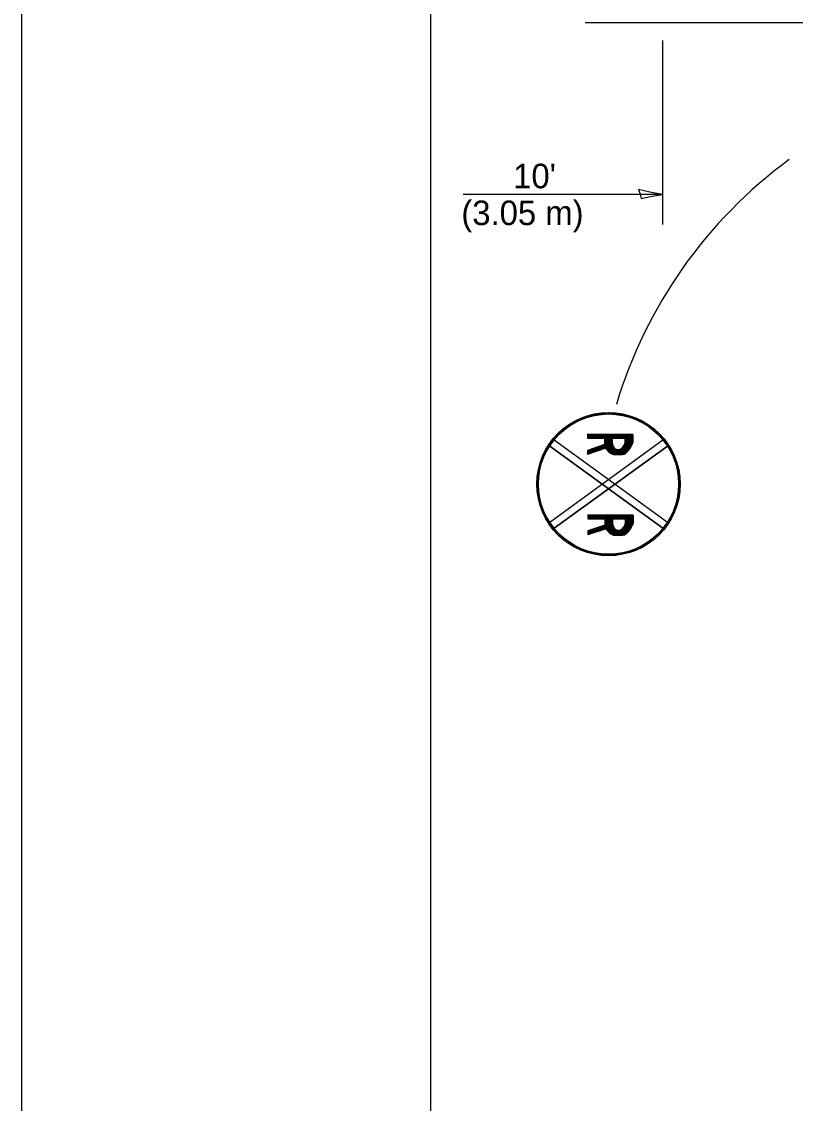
# Model space of a CAD drawing. Extents: x 100068 to 100255, y 99000 to 99022.
# Drawn here: x 100221 to 100224.78, y 99011.12 to 99016.41 of the extents above; entities that cross this region are included whole.
import ezdxf

# ---------------------------------------------------------------- set-up
doc = ezdxf.new("R2010")
doc.units = 0
for name, color, linetype in [('Design_PR_PMK Solid Line', 7, 'Continuous'), ('Design_PR_Roadway Dimensions', 7, 'Continuous'), ('Design_PR_Roadway Items', 7, 'Continuous'), ('Sheets_50 Reference Boundary', 7, 'Continuous'), ('Sheets_General Details', 7, 'Continuous'), ('Sheets_Printer Plotting Border', 7, 'Continuous')]:
    doc.layers.add(name, color=color, linetype=linetype)

msp = doc.modelspace()

# ---------------------------------------------------------------- linework, layer by layer
at = {"layer": 'Design_PR_PMK Solid Line'}
msp.add_line((100223.755, 99016.4065), (100228.1542, 99016.4065), dxfattribs=at)
at = {"layer": 'Design_PR_Roadway Dimensions'}
for p, q in [((100224.1331, 99016.3188), (100224.1331, 99015.4183)), ((100224.1331, 99015.5659), (100223.1579, 99015.5659))]:
    msp.add_line(p, q, dxfattribs=at)
msp.add_lwpolyline([(100224.0143, 99015.5907), (100224.024, 99015.5679), (100224.0277, 99015.546), (100224.0737, 99015.5556), (100224.1331, 99015.5659), (100224.0697, 99015.5774)], close=True, dxfattribs=at)
msp.add_arc((100226.1172, 99013.8761), 2.3077, 126.3048, 163.294, dxfattribs=at)
at = {"layer": 'Design_PR_Roadway Items'}
for p, q in [((100223.581, 99013.9641), (100224.1346, 99014.3663)), ((100223.6028, 99014.3663), (100224.1563, 99013.9641)), ((100223.766, 99014.3943), (100223.766, 99014.3943)), ((100223.9869, 99014.3932), (100223.766, 99014.3943)), ((100223.766, 99014.3943), (100223.766, 99014.3745)), ((100223.9869, 99014.3922), (100223.766, 99014.3932)), ((100223.9869, 99014.3905), (100223.766, 99014.3916)), ((100223.9868, 99014.389), (100223.766, 99014.3901)), ((100223.9868, 99014.3874), (100223.766, 99014.3885)), ((100223.9868, 99014.3858), (100223.766, 99014.3869)), ((100223.9868, 99014.3842), (100223.766, 99014.3853)), ((100223.9868, 99014.3826), (100223.766, 99014.3837)), ((100223.9868, 99014.381), (100223.766, 99014.3821)), ((100223.9867, 99014.3794), (100223.766, 99014.3805)), ((100223.9867, 99014.3779), (100223.766, 99014.3789)), ((100223.9867, 99014.3762), (100223.766, 99014.3774)), ((100223.9867, 99014.3747), (100223.766, 99014.3758)), ((100223.766, 99014.3745), (100223.8491, 99014.3745)), ((100223.8491, 99014.3745), (100223.8491, 99014.3432)), ((100223.8503, 99014.3754), (100223.8503, 99014.3272)), ((100223.8519, 99014.3754), (100223.8519, 99014.3272)), ((100223.8535, 99014.3754), (100223.8535, 99014.3272)), ((100223.8551, 99014.3754), (100223.8551, 99014.3272)), ((100223.8566, 99014.3754), (100223.8566, 99014.3282)), ((100223.8582, 99014.3754), (100223.8582, 99014.3293)), ((100223.8599, 99014.3754), (100223.8599, 99014.3304)), ((100223.8614, 99014.3754), (100223.8614, 99014.3316)), ((100223.863, 99014.375), (100223.863, 99014.3334)), ((100223.8646, 99014.3754), (100223.8646, 99014.3512)), ((100223.8662, 99014.3754), (100223.8662, 99014.351)), ((100223.8678, 99014.3754), (100223.8678, 99014.3516)), ((100223.8693, 99014.3754), (100223.8693, 99014.3515)), ((100223.8693, 99014.3754), (100223.8693, 99014.3516)), ((100223.8709, 99014.375), (100223.8709, 99014.3513)), ((100223.8726, 99014.3752), (100223.8726, 99014.3513)), ((100223.8741, 99014.3754), (100223.8741, 99014.3517)), ((100223.8757, 99014.3754), (100223.8757, 99014.3519)), ((100223.8773, 99014.375), (100223.8773, 99014.3529)), ((100223.8789, 99014.3752), (100223.8789, 99014.3529)), ((100223.8805, 99014.3749), (100223.8805, 99014.3529)), ((100223.8821, 99014.3749), (100223.8821, 99014.3529)), ((100223.8836, 99014.3749), (100223.8836, 99014.3529)), ((100223.8852, 99014.3744), (100223.8852, 99014.3529)), ((100223.8863, 99014.3735), (100223.8863, 99014.3529)), ((100223.9496, 99014.3729), (100223.8863, 99014.3735)), ((100223.9496, 99014.354), (100223.9496, 99014.3738)), ((100223.9508, 99014.3541), (100223.9508, 99014.3739)), ((100223.9522, 99014.3744), (100223.9522, 99014.3501)), ((100223.9541, 99014.3744), (100223.9541, 99014.3501)), ((100223.9556, 99014.3744), (100223.9556, 99014.3501)), ((100223.9574, 99014.3744), (100223.9574, 99014.3501)), ((100223.959, 99014.3744), (100223.959, 99014.3501)), ((100223.9604, 99014.3744), (100223.9604, 99014.3501)), ((100223.9621, 99014.3744), (100223.9621, 99014.3501)), ((100223.9637, 99014.3744), (100223.9637, 99014.3501)), ((100223.9652, 99014.3744), (100223.9652, 99014.3501)), ((100223.9668, 99014.3744), (100223.9668, 99014.3501)), ((100223.9684, 99014.3744), (100223.9684, 99014.3501)), ((100223.9699, 99014.3744), (100223.9699, 99014.3491)), ((100223.9715, 99014.3745), (100223.9715, 99014.3425)), ((100223.9731, 99014.3744), (100223.9731, 99014.3381)), ((100223.9747, 99014.3744), (100223.9747, 99014.3411)), ((100223.9763, 99014.3745), (100223.9763, 99014.345)), ((100223.9779, 99014.3743), (100223.9779, 99014.3491)), ((100223.9794, 99014.3745), (100223.9794, 99014.3501)), ((100223.981, 99014.3743), (100223.981, 99014.3501)), ((100223.9826, 99014.3744), (100223.9826, 99014.3536)), ((100223.9842, 99014.3743), (100223.9842, 99014.3536)), ((100223.9858, 99014.3745), (100223.9858, 99014.3536)), ((100223.9869, 99014.3932), (100223.9869, 99014.3525)), ((100223.581, 99014.3364), (100224.1346, 99013.9342)), ((100223.6028, 99013.9342), (100224.1563, 99014.3364)), ((100223.8491, 99014.3432), (100223.7659, 99014.315)), ((100223.855, 99014.3265), (100223.7659, 99014.2963)), ((100223.8552, 99014.3256), (100223.7659, 99014.2953)), ((100223.7659, 99014.315), (100223.7659, 99014.2953)), ((100223.8499, 99014.3423), (100223.7663, 99014.314)), ((100223.8499, 99014.3406), (100223.7668, 99014.3125)), ((100223.8504, 99014.3392), (100223.7673, 99014.311)), ((100223.8499, 99014.3373), (100223.7678, 99014.3095)), ((100223.8498, 99014.3356), (100223.7683, 99014.308)), ((100223.8499, 99014.3339), (100223.7688, 99014.3065)), ((100223.85, 99014.3323), (100223.7694, 99014.305)), ((100223.8499, 99014.3306), (100223.7698, 99014.3035)), ((100223.8501, 99014.329), (100223.7703, 99014.302)), ((100223.8502, 99014.3273), (100223.7708, 99014.3005)), ((100223.8545, 99014.3274), (100223.7714, 99014.2993)), ((100223.8646, 99014.3439), (100223.8646, 99014.3334)), ((100223.8662, 99014.3396), (100223.8662, 99014.3292)), ((100223.8678, 99014.3325), (100223.8678, 99014.3272)), ((100223.8693, 99014.328), (100223.8693, 99014.3267)), ((100223.8709, 99014.3251), (100223.8709, 99014.3237)), ((100223.767, 99014.3117), (100223.767, 99014.2967)), ((100223.7681, 99014.3085), (100223.7681, 99014.297)), ((100223.7691, 99014.3056), (100223.7691, 99014.2974)), ((100223.7701, 99014.3025), (100223.7701, 99014.2977)), ((100223.7712, 99014.2991), (100223.7712, 99014.2981)), ((100223.8923, 99014.2952), (100223.9185, 99014.2945)), ((100223.8924, 99014.2979), (100223.9055, 99014.2975)), ((100223.8924, 99014.2963), (100223.9185, 99014.2956)), ((100223.8925, 99014.301), (100223.8948, 99014.301)), ((100223.8925, 99014.2994), (100223.899, 99014.2993)), ((100223.9185, 99014.2956), (100223.922, 99014.2955)), ((100223.9185, 99014.2945), (100223.922, 99014.2945)), ((100223.922, 99014.2971), (100223.9316, 99014.2968)), ((100223.922, 99014.2955), (100223.9316, 99014.2953)), ((100223.922, 99014.2945), (100223.9316, 99014.2942)), ((100223.8891, 99014.1502), (100223.8891, 99014.1502)), ((100223.9885, 99013.9988), (100223.7676, 99013.9999)), ((100223.7676, 99013.9999), (100223.7676, 99013.9801)), ((100223.9532, 99013.9974), (100223.7676, 99013.9983)), ((100223.9532, 99013.9958), (100223.7676, 99013.9967)), ((100223.9532, 99013.9942), (100223.7676, 99013.9951)), ((100223.9535, 99013.9988), (100223.9535, 99013.9592)), ((100223.9551, 99013.9988), (100223.9551, 99013.9587)), ((100223.9567, 99013.9988), (100223.9567, 99013.9584)), ((100223.9583, 99013.9988), (100223.9583, 99013.9579)), ((100223.9599, 99013.9988), (100223.9599, 99013.9573)), ((100223.9615, 99013.9988), (100223.9615, 99013.9571)), ((100223.9631, 99013.9988), (100223.9631, 99013.9558)), ((100223.9647, 99013.9988), (100223.9647, 99013.9558)), ((100223.9662, 99013.9988), (100223.9662, 99013.9558)), ((100223.9678, 99013.9988), (100223.9678, 99013.9558)), ((100223.9694, 99013.9988), (100223.9694, 99013.955)), ((100223.971, 99013.9988), (100223.971, 99013.9542)), ((100223.9726, 99013.9988), (100223.9726, 99013.9538)), ((100223.9742, 99013.9988), (100223.9742, 99013.9558)), ((100223.9758, 99013.9988), (100223.9758, 99013.9558)), ((100223.9774, 99013.9988), (100223.9774, 99013.9558)), ((100223.9789, 99013.9988), (100223.9789, 99013.9558)), ((100223.9805, 99013.9988), (100223.9805, 99013.9558)), ((100223.9821, 99013.9988), (100223.9821, 99013.9558)), ((100223.9837, 99013.9988), (100223.9837, 99013.9591)), ((100223.9853, 99013.9988), (100223.9853, 99013.9591)), ((100223.9869, 99013.9988), (100223.9869, 99013.9591)), ((100223.9879, 99013.9988), (100223.9879, 99013.9591)), ((100223.9885, 99013.9988), (100223.9885, 99013.9581)), ((100223.8504, 99013.9496), (100223.7675, 99013.9215)), ((100223.8507, 99013.9488), (100223.7675, 99013.9206)), ((100223.9532, 99013.9926), (100223.7676, 99013.9935)), ((100223.9532, 99013.991), (100223.7676, 99013.992)), ((100223.9532, 99013.9894), (100223.7676, 99013.9904)), ((100223.9532, 99013.9879), (100223.7676, 99013.9888)), ((100223.9532, 99013.9863), (100223.7676, 99013.9872)), ((100223.9532, 99013.9847), (100223.7676, 99013.9856)), ((100223.9532, 99013.9831), (100223.7676, 99013.984)), ((100223.9532, 99013.9815), (100223.7676, 99013.9824)), ((100223.7676, 99013.9801), (100223.8507, 99013.9801)), ((100223.9533, 99013.98), (100223.7678, 99013.981)), ((100223.8511, 99013.9478), (100223.7678, 99013.9196)), ((100223.8516, 99013.9463), (100223.7684, 99013.9181)), ((100223.852, 99013.9448), (100223.7689, 99013.9166)), ((100223.8526, 99013.9432), (100223.7694, 99013.9151)), ((100223.8531, 99013.9418), (100223.7699, 99013.9136)), ((100223.8507, 99013.9801), (100223.8507, 99013.9488)), ((100223.852, 99013.9799), (100223.852, 99013.9453)), ((100223.8536, 99013.9799), (100223.8536, 99013.9404)), ((100223.8551, 99013.9799), (100223.8551, 99013.9358)), ((100223.8567, 99013.9799), (100223.8567, 99013.9328)), ((100223.8583, 99013.9799), (100223.8583, 99013.9328)), ((100223.8599, 99013.9799), (100223.8599, 99013.9349)), ((100223.8615, 99013.9799), (100223.8615, 99013.9365)), ((100223.8631, 99013.9799), (100223.8631, 99013.9379)), ((100223.8646, 99013.9799), (100223.8646, 99013.9389)), ((100223.8663, 99013.9799), (100223.8663, 99013.9388)), ((100223.8678, 99013.9799), (100223.8678, 99013.9362)), ((100223.8694, 99013.9799), (100223.8694, 99013.9328)), ((100223.871, 99013.9799), (100223.871, 99013.9328)), ((100223.8726, 99013.9799), (100223.8726, 99013.9328)), ((100223.8742, 99013.9799), (100223.8742, 99013.957)), ((100223.8742, 99013.9464), (100223.8742, 99013.9328)), ((100223.8758, 99013.9799), (100223.8758, 99013.9572)), ((100223.8773, 99013.9799), (100223.8773, 99013.9573)), ((100223.879, 99013.9795), (100223.879, 99013.9577)), ((100223.8808, 99013.9795), (100223.8808, 99013.9577)), ((100223.8825, 99013.9795), (100223.8825, 99013.9577)), ((100223.8844, 99013.9791), (100223.8844, 99013.9584)), ((100223.8858, 99013.9791), (100223.8858, 99013.9584)), ((100223.8869, 99013.9791), (100223.8869, 99013.9584)), ((100223.8879, 99013.9791), (100223.8879, 99013.9584)), ((100223.9512, 99013.9785), (100223.8879, 99013.9791)), ((100223.9512, 99013.9596), (100223.9512, 99013.9794)), ((100223.9522, 99013.9596), (100223.9522, 99013.9794)), ((100223.8566, 99013.9321), (100223.7675, 99013.9019)), ((100223.7675, 99013.9215), (100223.7675, 99013.9019)), ((100223.7686, 99013.9177), (100223.7686, 99013.9023)), ((100223.7701, 99013.9123), (100223.7701, 99013.9028)), ((100223.8536, 99013.9402), (100223.7704, 99013.9121)), ((100223.8541, 99013.9388), (100223.771, 99013.9106)), ((100223.8546, 99013.9372), (100223.7715, 99013.9091)), ((100223.7718, 99013.9077), (100223.7718, 99013.9033)), ((100223.8551, 99013.9358), (100223.772, 99013.9076)), ((100223.8557, 99013.9342), (100223.7725, 99013.9061)), ((100223.856, 99013.9333), (100223.7728, 99013.9051)), ((100223.7728, 99013.9048), (100223.7728, 99013.9037)), ((100223.8758, 99013.9413), (100223.8758, 99013.9328)), ((100223.894, 99013.9035), (100223.9066, 99013.9031)), ((100223.894, 99013.9019), (100223.9201, 99013.9012)), ((100223.894, 99013.9008), (100223.9201, 99013.9001)), ((100223.8941, 99013.9051), (100223.9006, 99013.9049)), ((100223.8942, 99013.9066), (100223.8963, 99013.9065)), ((100223.9201, 99013.9012), (100223.9235, 99013.9011)), ((100223.9201, 99013.9001), (100223.9235, 99013.9)), ((100223.9235, 99013.9027), (100223.9332, 99013.9024)), ((100223.9235, 99013.9011), (100223.9332, 99013.9009)), ((100223.9235, 99013.9), (100223.9332, 99013.8998))]:
    msp.add_line(p, q, dxfattribs=at)
for points in [[(100224.1346, 99014.3663), (100224.1563, 99014.3364), (100223.6028, 99013.9342), (100223.581, 99013.9641)], [(100224.1563, 99013.9641), (100224.1346, 99013.9342), (100223.581, 99014.3364), (100223.6028, 99014.3663)]]:
    msp.add_lwpolyline(points, close=True, dxfattribs=at)
for radius in [0.3501, 0.3464, 0.3426]:
    msp.add_circle((100223.8687, 99014.1502), radius, dxfattribs=at)
for centre, major_axis, ratio, start_param, end_param in [((100223.9042, 99014.3849), (0, -0.0912), 0.710421, 5.408399, 6.034607), ((100223.9042, 99014.3849), (0, -0.0901), 0.70702, 5.408399, 6.030273), ((100223.9042, 99014.3849), (0, -0.0885), 0.701767, 5.408399, 6.023651), ((100223.9042, 99014.3849), (0, -0.0869), 0.696322, 5.408399, 6.016605), ((100223.9042, 99014.3849), (0, -0.0854), 0.690674, 5.408399, 6.009203), ((100223.9042, 99014.3849), (0, -0.0838), 0.684812, 5.408399, 6.024676), ((100223.9042, 99014.3849), (0, -0.0822), 0.678724, 5.408399, 5.909135), ((100223.9042, 99014.3849), (0, -0.0806), 0.672396, 5.408399, 5.785145), ((100223.9042, 99014.3849), (0, -0.079), 0.665813, 5.408399, 5.665364), ((100223.9125, 99014.3563), (0, -0.0593), 0.819011, 4.805222, 5.835491), ((100223.9125, 99014.3563), (0, -0.0582), 0.81572, 4.805222, 5.875247), ((100223.9125, 99014.3563), (0, -0.0572), 0.812308, 4.805222, 5.92133), ((100223.9125, 99014.3563), (0, -0.0556), 0.806945, 4.805222, 6.006717), ((100223.9125, 99014.3563), (0, -0.054), 0.801267, 4.805222, 6.141434), ((100223.9125, 99014.3563), (0, -0.0524), 0.795245, 4.805222, 6.345643), ((100223.9125, 99014.3563), (0, -0.0508), 0.788847, 4.805222, 6.350397), ((100223.9125, 99014.3563), (0, -0.0492), 0.782036, 4.805222, 6.352488), ((100223.9125, 99014.3563), (0, -0.0476), 0.77477, 4.805222, 6.359666), ((100223.9125, 99014.3563), (0, -0.046), 0.767004, 4.805222, 6.364053), ((100223.9125, 99014.3563), (0, -0.0445), 0.758683, 4.805222, 6.374269), ((100223.9125, 99014.3563), (0, -0.0429), 0.749745, 4.805222, 6.381794), ((100223.9125, 99014.3563), (0, -0.0413), 0.740121, 4.805222, 6.388021), ((100223.9125, 99014.3563), (0, -0.0397), 0.729726, 4.805222, 6.413666), ((100223.9125, 99014.3563), (0, -0.0381), 0.718465, 4.805222, 6.413666), ((100223.9125, 99014.3563), (0, -0.037), 0.710421, 4.805222, 6.413666), ((100223.9174, 99014.3666), (0, -0.0681), 0.80037, 6.238649, 7.587555), ((100223.9174, 99014.3666), (0, -0.0697), 0.804914, 6.238649, 7.587555), ((100223.9174, 99014.3666), (0, -0.0666), 0.795608, 6.238649, 7.587555), ((100223.9174, 99014.3666), (0, -0.065), 0.790614, 6.238649, 7.587555), ((100223.9174, 99014.3666), (0, -0.0618), 0.779855, 6.238649, 7.587555), ((100223.9174, 99014.3666), (0, -0.0634), 0.785369, 6.238649, 7.587555), ((100223.9174, 99014.3666), (0, -0.0602), 0.77405, 6.238649, 7.587555), ((100223.9174, 99014.3666), (0, -0.0586), 0.767931, 6.238649, 7.587555), ((100223.9174, 99014.3666), (0, -0.057), 0.761472, 6.238649, 7.559162), ((100223.9174, 99014.3666), (0, -0.0554), 0.754642, 6.238649, 7.54781), ((100223.9174, 99014.3666), (0, -0.0539), 0.747409, 6.238649, 7.53392), ((100223.9174, 99014.3666), (0, -0.0507), 0.731586, 6.238649, 7.517947), ((100223.9174, 99014.3666), (0, -0.0523), 0.739738, 6.238649, 7.526767), ((100223.9174, 99014.3666), (0, -0.048), 0.716801, 6.238649, 7.587555), ((100223.9174, 99014.3666), (0, -0.0491), 0.722906, 6.238649, 7.543255), ((100223.9174, 99014.3666), (0, -0.047), 0.710421, 6.238649, 7.587555), ((100223.9304, 99014.4438), (0.0008, -0.1437), 0.452431, 0.090793, 0.861661), ((100223.9304, 99014.4438), (0.0008, -0.1453), 0.458415, 0.090793, 0.911317), ((100223.9304, 99014.4438), (0.0008, -0.1468), 0.464269, 0.090793, 0.911317), ((100223.9304, 99014.4438), (0.0008, -0.1484), 0.469999, 0.090793, 0.911317), ((100223.9304, 99014.4438), (0.0008, -0.1495), 0.473751, 0.090793, 0.911317), ((100223.9304, 99014.4438), (0.0008, -0.1421), 0.446313, 0.175329, 0.845236), ((100223.9241, 99014.4355), (0.0008, -0.1421), 0.446313, 0.631445, 0.845236), ((100223.9042, 99014.3849), (0, -0.0854), 0.690674, 6.009203, 6.099566), ((100223.9042, 99014.3849), (0, -0.0869), 0.696322, 6.016605, 6.099638), ((100223.9042, 99014.3849), (0, -0.0885), 0.701767, 6.023651, 6.099623), ((100223.9042, 99014.3849), (0, -0.0901), 0.70702, 6.030273, 6.099546), ((100223.9042, 99014.3849), (0, -0.0912), 0.710421, 6.034607, 6.099553), ((100223.9028, 99014.3854), (0, -0.0843), 0.686791, 6.046844, 6.099615), ((100223.9125, 99014.3563), (0, -0.0593), 0.819011, 5.835491, 6.332178), ((100223.9125, 99014.3563), (0, -0.0582), 0.81572, 5.875247, 6.333269), ((100223.9125, 99014.3563), (0, -0.0572), 0.812308, 5.92133, 6.335065), ((100223.9125, 99014.3563), (0, -0.0556), 0.806945, 6.006717, 6.338346), ((100223.9125, 99014.3563), (0, -0.054), 0.801267, 6.141434, 6.34191), ((100223.9304, 99014.4438), (0.0008, -0.1453), 0.458415, 0.004616, 0.090793), ((100223.9304, 99014.4438), (0.0008, -0.1468), 0.464269, 0.004616, 0.090793), ((100223.9304, 99014.4438), (0.0008, -0.1484), 0.469999, 0.004616, 0.090793), ((100223.9304, 99014.4438), (0.0008, -0.1495), 0.473751, 0.004616, 0.090793), ((100223.9141, 99013.9619), (0, -0.0524), 0.795245, 4.805222, 6.347802), ((100223.9141, 99013.9619), (0, -0.0508), 0.788847, 4.805222, 6.351333), ((100223.9141, 99013.9619), (0, -0.0492), 0.782036, 4.805222, 6.356286), ((100223.9141, 99013.9619), (0, -0.0476), 0.77477, 4.805222, 6.35927), ((100223.9141, 99013.9619), (0, -0.046), 0.767004, 4.805222, 6.368242), ((100223.9141, 99013.9619), (0, -0.0445), 0.758683, 4.805222, 6.372499), ((100223.9141, 99013.9619), (0, -0.0429), 0.749745, 4.805222, 6.381171), ((100223.9141, 99013.9619), (0, -0.0413), 0.740121, 4.805222, 6.413666), ((100223.9141, 99013.9619), (0, -0.0397), 0.729726, 4.805222, 6.413666), ((100223.9141, 99013.9619), (0, -0.0381), 0.718465, 4.805222, 6.413666), ((100223.9141, 99013.9619), (0, -0.037), 0.710421, 4.805222, 6.413666), ((100223.919, 99013.9721), (0, -0.0697), 0.804914, 6.238649, 7.587555), ((100223.919, 99013.9721), (0, -0.0666), 0.795608, 6.238649, 7.587555), ((100223.919, 99013.9721), (0, -0.0681), 0.80037, 6.238649, 7.587555), ((100223.919, 99013.9721), (0, -0.0655), 0.792305, 6.238649, 7.587555), ((100223.919, 99013.9721), (0, -0.0623), 0.781724, 6.238649, 7.587555), ((100223.919, 99013.9721), (0, -0.0639), 0.787146, 6.238649, 7.587555), ((100223.919, 99013.9721), (0, -0.0607), 0.776019, 6.238649, 7.587555), ((100223.919, 99013.9721), (0, -0.0576), 0.763664, 6.238649, 7.587555), ((100223.919, 99013.9721), (0, -0.0591), 0.770008, 6.238649, 7.587555), ((100223.919, 99013.9721), (0, -0.056), 0.756961, 6.238649, 7.587555), ((100223.919, 99013.9721), (0, -0.0544), 0.749867, 6.238649, 7.587555), ((100223.919, 99013.9721), (0, -0.0512), 0.734359, 6.238649, 7.587555), ((100223.919, 99013.9721), (0, -0.0528), 0.742346, 6.238649, 7.587555), ((100223.919, 99013.9721), (0, -0.0496), 0.725861, 6.238649, 7.587555), ((100223.919, 99013.9721), (0, -0.047), 0.710421, 6.238649, 7.587555), ((100223.919, 99013.9721), (0, -0.048), 0.716801, 6.238649, 7.587555), ((100223.932, 99014.0494), (0.0008, -0.1437), 0.452431, 0.090793, 0.85853), ((100223.932, 99014.0494), (0.0008, -0.1453), 0.458415, 0.090793, 0.911317), ((100223.932, 99014.0494), (0.0008, -0.1468), 0.464269, 0.090793, 0.911317), ((100223.932, 99014.0494), (0.0008, -0.1484), 0.469999, 0.090793, 0.911317), ((100223.932, 99014.0494), (0.0008, -0.1495), 0.473751, 0.090793, 0.911317), ((100223.932, 99014.0494), (0.0008, -0.1421), 0.446313, 0.167003, 0.84785), ((100223.932, 99014.0494), (0.0008, -0.1405), 0.440057, 0.367974, 0.839712), ((100223.932, 99014.0494), (0.0008, -0.1389), 0.433658, 0.610116, 0.829993), ((100223.932, 99014.0494), (0.0008, -0.1373), 0.427111, 0.731783, 0.819075), ((100223.932, 99014.0494), (0.0008, -0.1363), 0.422662, 0.780012, 0.810154), ((100223.9058, 99013.9904), (0, -0.0912), 0.710421, 5.408399, 6.034607), ((100223.9058, 99013.9904), (0, -0.0901), 0.70702, 5.408399, 6.030273), ((100223.9058, 99013.9904), (0, -0.0885), 0.701767, 5.408399, 6.023651), ((100223.9058, 99013.9904), (0, -0.0869), 0.696322, 5.408399, 6.016605), ((100223.9058, 99013.9904), (0, -0.0854), 0.690674, 5.408399, 6.009203), ((100223.9058, 99013.9904), (0, -0.0838), 0.684812, 5.408399, 6.033813), ((100223.9058, 99013.9904), (0, -0.0822), 0.678724, 5.408399, 5.908729), ((100223.9058, 99013.9904), (0, -0.0806), 0.672396, 5.408399, 5.782304), ((100223.9058, 99013.9904), (0, -0.079), 0.665813, 5.408399, 5.656915), ((100223.9141, 99013.9619), (0, -0.0593), 0.819011, 5.214277, 5.835491), ((100223.9141, 99013.9619), (0, -0.0582), 0.81572, 5.23258, 5.875247), ((100223.9141, 99013.9619), (0, -0.0572), 0.812308, 5.244984, 5.92133), ((100223.9141, 99013.9619), (0, -0.0556), 0.806945, 5.261075, 6.006717), ((100223.9141, 99013.9619), (0, -0.054), 0.801267, 5.208799, 6.141434), ((100223.9058, 99013.9904), (0, -0.0854), 0.690674, 6.009203, 6.099566), ((100223.9058, 99013.9904), (0, -0.0869), 0.696322, 6.016605, 6.099638), ((100223.9058, 99013.9904), (0, -0.0885), 0.701767, 6.023651, 6.099623), ((100223.9058, 99013.9904), (0, -0.0901), 0.70702, 6.030273, 6.099546), ((100223.9058, 99013.9904), (0, -0.0912), 0.710421, 6.034607, 6.099553), ((100223.9141, 99013.9619), (0, -0.0593), 0.819011, 5.835491, 6.330526), ((100223.9141, 99013.9619), (0, -0.0582), 0.81572, 5.875247, 6.334063), ((100223.9141, 99013.9619), (0, -0.0572), 0.812308, 5.92133, 6.337728), ((100223.9141, 99013.9619), (0, -0.0556), 0.806945, 6.006717, 6.33968), ((100223.9141, 99013.9619), (0, -0.054), 0.801267, 6.141434, 6.345225), ((100223.932, 99014.0494), (0.0008, -0.1453), 0.458415, 0.004616, 0.090793), ((100223.932, 99014.0494), (0.0008, -0.1468), 0.464269, 0.004616, 0.090793), ((100223.932, 99014.0494), (0.0008, -0.1484), 0.469999, 0.004616, 0.090793), ((100223.932, 99014.0494), (0.0008, -0.1495), 0.473751, 0.004616, 0.090793)]:
    msp.add_ellipse(centre, major_axis=major_axis, ratio=ratio, start_param=start_param, end_param=end_param, dxfattribs=at)
at = {"layer": 'Sheets_50 Reference Boundary'}
msp.add_lwpolyline([(100223, 99021.4998), (100254.5, 99021.4998), (100254.5, 99001.5), (100223, 99001.5)], close=True, dxfattribs=at)
at = {"layer": 'Sheets_General Details'}
msp.add_line((100221, 99022), (100221, 99000), dxfattribs=at)
msp.add_lwpolyline([(100223, 99021.5), (100254.5, 99021.5), (100254.5, 99000.5), (100223, 99000.5)], close=True, dxfattribs=at)
at = {"layer": 'Sheets_Printer Plotting Border'}
msp.add_lwpolyline([(100221, 99000), (100255, 99000), (100255, 99022), (100221, 99022)], close=True, dxfattribs=at)

# ---------------------------------------------------------------- texts
at = {"layer": 'Design_PR_Roadway Dimensions'}
for s, p in [("10'", (100223.4025, 99015.5959)), ('(3.05 m)', (100223.1492, 99015.4159))]:
    msp.add_text(s, height=0.12, dxfattribs=at).set_placement(p)

doc.saveas('drawing.dxf')
